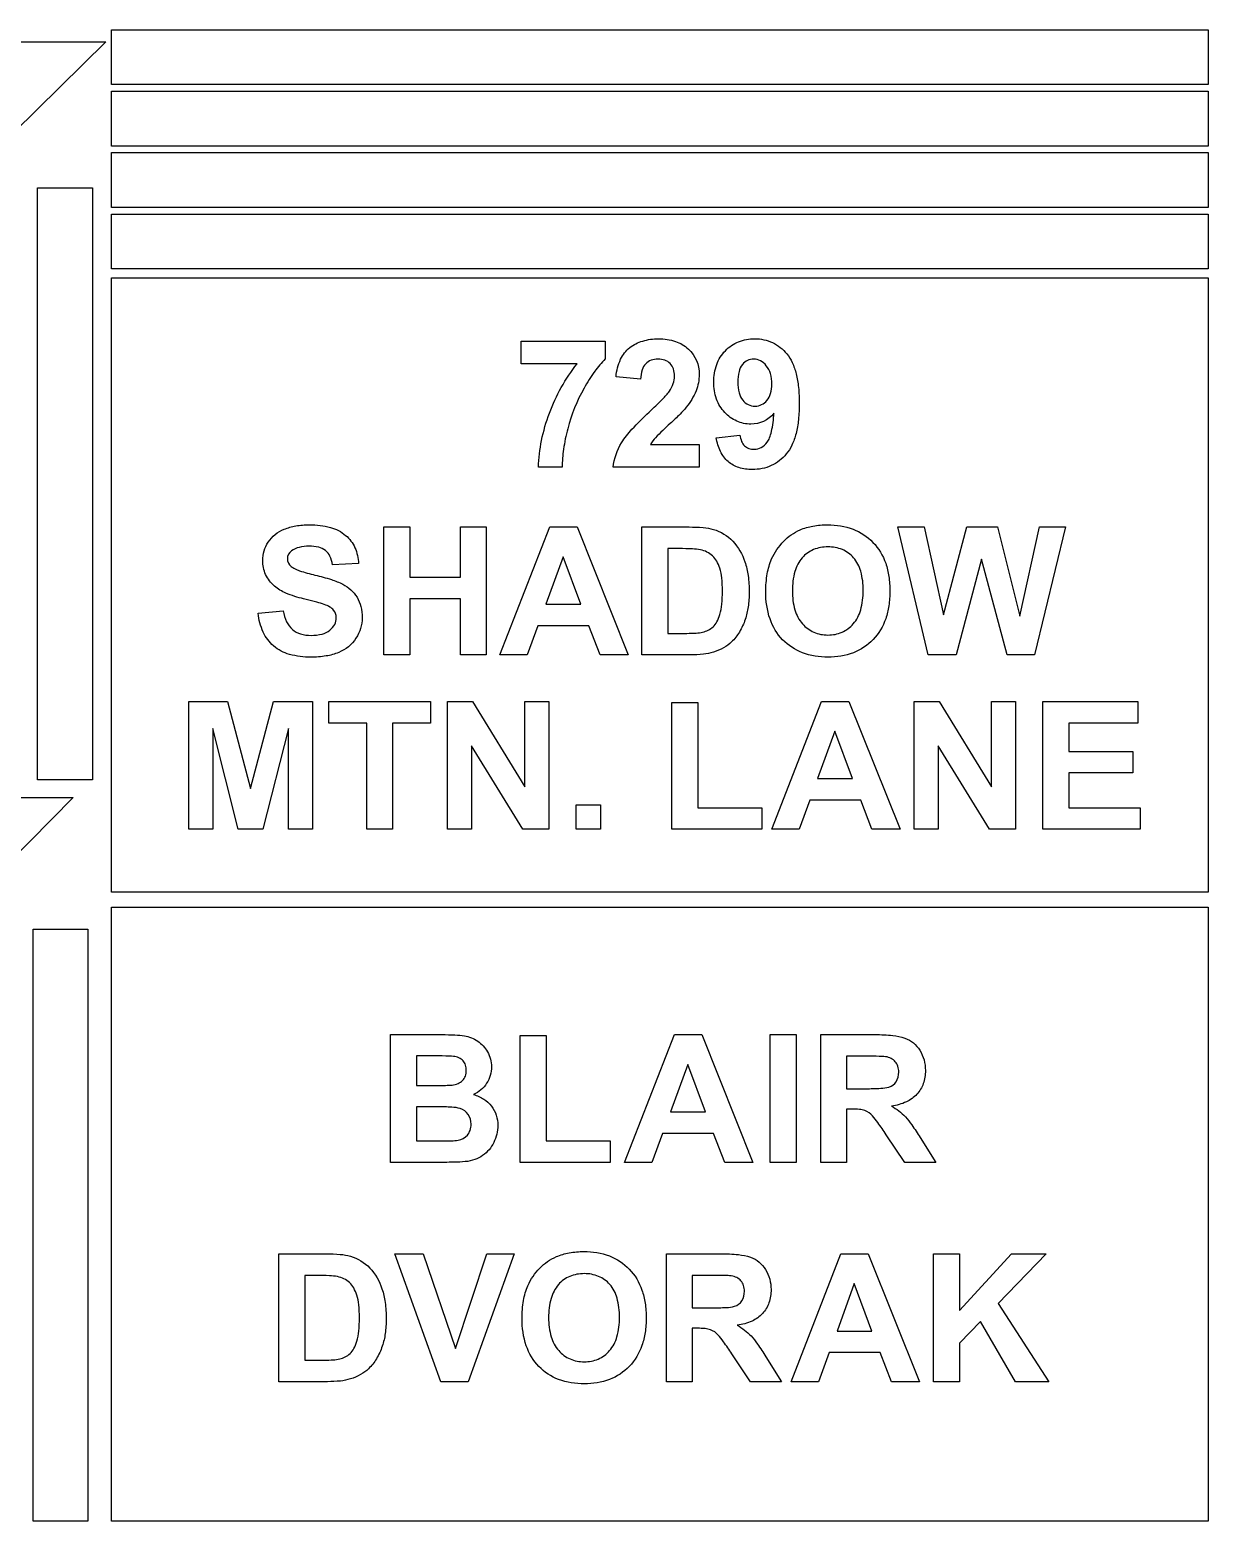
# Model space of a CAD drawing. Extents: x -22 to 58, y -5 to 29.
# Drawn here: x 31.14 to 58, y -5 to 29 of the extents above; entities that cross this region are included whole.
import ezdxf

# ---------------------------------------------------------------- set-up
doc = ezdxf.new("R2010")
doc.units = 0
doc.header["$LTSCALE"] = 100
doc.layers.add('LAYER_1', color=1, linetype='CONTINUOUS')

msp = doc.modelspace()

# ---------------------------------------------------------------- linework, layer by layer
at = {"layer": 'LAYER_1', "color": 7}
for points in [[(33.000209, 28.999998), (58.000209, 28.999998), (58.000209, 27.749998), (33.000209, 27.749998), (33.000209, 28.999998)], [(-5.497102, 28.727045), (32.877996, 28.727002), (16.126968, 12.228144), (-21.998087, 12.22814), (-5.497102, 28.727045)], [(33.000209, 27.599998), (58.000209, 27.599998), (58.000209, 26.349998), (33.000209, 26.349998), (33.000209, 27.599998)], [(33.000209, 26.199998), (58.000209, 26.199998), (58.000209, 24.949998), (33.000209, 24.949998), (33.000209, 26.199998)], [(31.317248, 25.400002), (32.567245, 25.400002), (32.567245, 11.900002), (31.317248, 11.900002), (31.317248, 25.400002)], [(33.000209, 24.799998), (58.000209, 24.799998), (58.000209, 23.549998), (33.000209, 23.549998), (33.000209, 24.799998)], [(33.000205, 23.343573), (58.000205, 23.343573), (58.000205, 9.343392), (33.000205, 9.343392), (33.000205, 23.343573)], [(-5.497102, 11.498908), (32.127996, 11.498865), (15.876968, -4.999994), (-21.998087, -4.999998), (-5.497102, 11.498908)], [(33.000217, 9.000184), (58.000198, 9.000184), (58.000198, -4.999998), (33.000217, -4.999998), (33.000217, 9.000184)], [(31.217248, 8.500002), (32.467245, 8.500002), (32.467245, -4.999998), (31.217248, -4.999998), (31.217248, 8.500002)]]:
    msp.add_lwpolyline(points, close=True, dxfattribs=at)
at = {"layer": 'LAYER_1', "color": 0}
for points in [[(42.344913, 21.384852), (42.344913, 21.903585), (44.256209, 21.903585), (44.256209, 21.498242, 0.041771), (44.017808, 21.214527, 0.027585), (43.774827, 20.829463, 0.064273), (43.402063, 19.90403, 0.028067), (43.306339, 19.439539, 0.037042), (43.275788, 19.027494), (42.736674, 19.027494, -0.04413), (42.806107, 19.63814, -0.040061), (42.986556, 20.260494, -0.079117), (43.615953, 21.384852), (42.344913, 21.384852)], [(46.398146, 19.546897), (46.398146, 19.027494), (44.438666, 19.027494, -0.11046), (44.630118, 19.585605, -0.046041), (44.866741, 19.892237, -0.021929), (45.258177, 20.284931, 0.012769), (45.563363, 20.580121, 0.038267), (45.721898, 20.762255, 0.065357), (45.80838, 20.934364, 0.082087), (45.837316, 21.104447, 0.08413), (45.812279, 21.269432, 0.114137), (45.736839, 21.391656, 0.111444), (45.617092, 21.467096, 0.087041), (45.45913, 21.492133, 0.091176), (45.302125, 21.465741, 0.108665), (45.180756, 21.386903, 0.111105), (45.099376, 21.246353, 0.065023), (45.06126, 21.036549), (44.504512, 21.092231, -0.083034), (44.607463, 21.488486, -0.12105), (44.816846, 21.754897, -0.0896), (45.112279, 21.905541, -0.074638), (45.473402, 21.955876, -0.08302), (45.858883, 21.897481, -0.107659), (46.151677, 21.722987, -0.215337), (46.398146, 21.143828, -0.094991), (46.327548, 20.769034, -0.072051), (46.104162, 20.396294, -0.026469), (45.96166, 20.23852, -0.012381), (45.738198, 20.024219, 0.020147), (45.402784, 19.701715, 0.049009), (45.288035, 19.546897), (46.398146, 19.546897)], [(46.787878, 19.701715), (47.32902, 19.761451, 0.069547), (47.365173, 19.617854, 0.103127), (47.432882, 19.517038, 0.105158), (47.52973, 19.457455, 0.086938), (47.653552, 19.43759, 0.126528), (47.81354, 19.477308, 0.106798), (47.947556, 19.596467, 0.066423), (48.003073, 19.697305, 0.038835), (48.047448, 19.840983, 0.039941), (48.10302, 20.257105, -0.229575), (47.576153, 20.011998, -0.106647), (47.25542, 20.078537, -0.099645), (46.982052, 20.277463, -0.10309), (46.794745, 20.583086, -0.087319), (46.732198, 20.968652, -0.08902), (46.79832, 21.369495, -0.105601), (46.996323, 21.684278, -0.105385), (47.295578, 21.887809, -0.097166), (47.66713, 21.955876, -0.111893), (48.071118, 21.8699, -0.110661), (48.395666, 21.612322, -0.063172), (48.52003, 21.413079, -0.048033), (48.608942, 21.158594, -0.035384), (48.662338, 20.848863, -0.026215), (48.68015, 20.48388, -0.026788), (48.661573, 20.111614, -0.036), (48.605886, 19.795237, -0.04845), (48.513155, 19.534621, -0.062847), (48.383449, 19.32964, -0.112458), (48.042263, 19.064416, -0.108879), (47.611473, 18.975897, -0.079744), (47.302283, 19.021302, -0.100062), (47.058784, 19.157852, -0.100072), (46.885652, 19.384972, -0.074404), (46.787878, 19.701715)], [(48.053477, 20.92316, 0.071854), (48.022408, 21.163524, 0.103145), (47.929228, 21.342778, 0.100831), (47.794954, 21.454883, 0.121662), (47.641331, 21.492133, 0.233651), (47.384005, 21.369912, 0.112927), (47.307028, 21.2085, 0.061708), (47.281477, 20.968652, 0.065145), (47.309403, 20.723886, 0.110362), (47.392835, 20.554478, 0.232981), (47.671213, 20.422092, 0.228315), (47.942807, 20.549058, 0.108688), (48.025886, 20.706326, 0.071505), (48.053477, 20.92316)], [(36.344657, 15.697998), (36.917709, 15.754345, 0.071108), (36.995629, 15.503726, 0.102518), (37.127516, 15.330006, 0.100653), (37.31295, 15.228834, 0.07708), (37.55391, 15.194876, 0.068225), (37.803256, 15.22501, 0.107639), (37.982327, 15.315734, 0.101357), (38.0908, 15.446096, 0.12108), (38.126957, 15.596828, 0.18303), (38.065835, 15.772676, 0.086476), (37.982839, 15.840926, 0.049984), (37.854, 15.898974, 0.017329), (37.684608, 15.949047), (37.382812, 16.026613, -0.04133), (36.980014, 16.157407, -0.079295), (36.718784, 16.315176, -0.104126), (36.517126, 16.582011, -0.10902), (36.44991, 16.901809, -0.148226), (36.576185, 17.31868, -0.150702), (36.940118, 17.614045, -0.056426), (37.202537, 17.689834, -0.043696), (37.513839, 17.715215, -0.070442), (37.995312, 17.655126, -0.108647), (38.340823, 17.474856, -0.108762), (38.552147, 17.193589, -0.09847), (38.632106, 16.83188), (38.043425, 16.806081, 0.074723), (37.983943, 16.999492, 0.111013), (37.881162, 17.129251, 0.104253), (37.725847, 17.203178, 0.064001), (37.508417, 17.227699, 0.063532), (37.279439, 17.20156, 0.094915), (37.106464, 17.122474, 0.256202), (37.012768, 16.941856, 0.233042), (37.100355, 16.764648, 0.057726), (37.175837, 16.717306, 0.029225), (37.291229, 16.669006, 0.027897), (37.641496, 16.569781, -0.021243), (38.015258, 16.466412, -0.040152), (38.277005, 16.359998, -0.135161), (38.599509, 16.06327, -0.07733), (38.686585, 15.852964, -0.061321), (38.715614, 15.598856, -0.146126), (38.57643, 15.129695, -0.157091), (38.182614, 14.80447, -0.057884), (37.896522, 14.724447, -0.041379), (37.547799, 14.697888, -0.072786), (37.05894, 14.761625, -0.106238), (36.698402, 14.953184, -0.105343), (36.46171, 15.267283, -0.082059), (36.344657, 15.697998)], [(47.917606, 16.189569, -0.043859), (47.950788, 16.599582, -0.059967), (48.050681, 16.937798, -0.087899), (48.32228, 17.337699, -0.101432), (48.699103, 17.599774, -0.055434), (48.992573, 17.686518, -0.045324), (49.327807, 17.715215, -0.093106), (49.907903, 17.61532, -0.109839), (50.359157, 17.31529, -0.110383), (50.64942, 16.837721, -0.045956), (50.721983, 16.54028, -0.037857), (50.74617, 16.203817, -0.0379), (50.722119, 15.869754, -0.045873), (50.65001, 15.574261, -0.10941), (50.361878, 15.098478, -0.109965), (49.913344, 14.79964, -0.093307), (49.335968, 14.699916, -0.092101), (48.751887, 14.799134, -0.11048), (48.301228, 15.096427, -0.109427), (48.013431, 15.568393, -0.084589), (47.917606, 16.189569)], [(45.093123, 17.665644), (46.169268, 17.665644, -0.024626), (46.489658, 17.65181, -0.045391), (46.723988, 17.609963, -0.135503), (47.163268, 17.34109, -0.109032), (47.442335, 16.869208, -0.047116), (47.513537, 16.556889, -0.034208), (47.537393, 16.17938, -0.035786), (47.514983, 15.844402, -0.046914), (47.447752, 15.558809, -0.053737), (47.315278, 15.271182, -0.064875), (47.135441, 15.04416, -0.065929), (46.955683, 14.911169, -0.050613), (46.721962, 14.811274, -0.047476), (46.49433, 14.764843, -0.029161), (46.200509, 14.749487), (45.093123, 14.749487), (45.093123, 17.665644)], [(45.68178, 17.172022), (45.68178, 15.241058), (46.121059, 15.241058, 0.018854), (46.333408, 15.247847, 0.042494), (46.477524, 15.268884, 0.124225), (46.715157, 15.389742, 0.084181), (46.800875, 15.503132, 0.049787), (46.869284, 15.67153, 0.044855), (46.913922, 15.903053, 0.027734), (46.929024, 16.205869, 0.028539), (46.913922, 16.504444, 0.049202), (46.869284, 16.724601, 0.053353), (46.797484, 16.885936, 0.070561), (46.702271, 17.007034, 0.138882), (46.429316, 17.144191, 0.039481), (46.246929, 17.16524, 0.013761), (45.945906, 17.172022), (45.68178, 17.172022)], [(48.523925, 16.209258, 0.073817), (48.581299, 15.773958, 0.109429), (48.752728, 15.458333, 0.108095), (49.012517, 15.266774, 0.104727), (49.333917, 15.203038, 0.104611), (49.65414, 15.266346, 0.109416), (49.911717, 15.456974, 0.110657), (50.080698, 15.773785, 0.071789), (50.13713, 16.217397, 0.070986), (50.082223, 16.654911, 0.110978), (49.917823, 16.965624, 0.112503), (49.661776, 17.150478, 0.100795), (49.333917, 17.212092, 0.101688), (49.004879, 17.149545, 0.111455), (48.746618, 16.962238, 0.111023), (48.579766, 16.649398, 0.071688), (48.523925, 16.209258)], [(39.364775, 6.092781), (40.530567, 6.092781, -0.013808), (40.832946, 6.085558, -0.028071), (41.047245, 6.063569, -0.109849), (41.351417, 5.943403, -0.112461), (41.574803, 5.69966, -0.136218), (41.664421, 5.358826, -0.146725), (41.554445, 4.982672, -0.146225), (41.255024, 4.726015, -0.072573), (41.490527, 4.621207, -0.087063), (41.664421, 4.461912, -0.169433), (41.807689, 4.02194, -0.116295), (41.71535, 3.634923, -0.127463), (41.462775, 3.334833, -0.06888), (41.284031, 3.244183, -0.056326), (41.067627, 3.196313, -0.016476), (40.816652, 3.183667, -0.00498), (40.357417, 3.176624), (39.364775, 3.176624), (39.364775, 6.092781)], [(49.16891, 3.176624), (49.16891, 6.092781), (50.408705, 6.092781, -0.028458), (50.812088, 6.073002, -0.058073), (51.08765, 6.014026, -0.168533), (51.427146, 5.734959, -0.14464), (51.554114, 5.275294, -0.085948), (51.505818, 4.975541, -0.099039), (51.361275, 4.732817, -0.100863), (51.120585, 4.55891, -0.073544), (50.78417, 4.46394, -0.072885), (51.099893, 4.218833, -0.032269), (51.245604, 4.033898, -0.014893), (51.434614, 3.745592), (51.791056, 3.176624), (51.086981, 3.176624), (50.66128, 3.811463, 0.00917), (50.47022, 4.088564, 0.028895), (50.350973, 4.239884, 0.119331), (50.173768, 4.361412, 0.054897), (50.052919, 4.385866, 0.026934), (49.877063, 4.394015), (49.75826, 4.394015), (49.75826, 3.176624), (49.16891, 3.176624)], [(39.954127, 5.607322), (39.954127, 4.933101), (40.33978, 4.933101, 0.005706), (40.618826, 4.935646, 0.020808), (40.767509, 4.943294, 0.074603), (40.902373, 4.977912, 0.09445), (41.005142, 5.047184, 0.107876), (41.069905, 5.147492, 0.090767), (41.09137, 5.275294, 0.081277), (41.072955, 5.398029, 0.100754), (41.017363, 5.495294, 0.104526), (40.924181, 5.563009, 0.078204), (40.795363, 5.597128, 0.019529), (40.62578, 5.604776, 0.004828), (40.292241, 5.607322), (39.954127, 5.607322)], [(49.75826, 4.859785), (50.193457, 4.859785, 0.015879), (50.5377, 4.86852, 0.056411), (50.723048, 4.895081, 0.166097), (50.888032, 5.018663, 0.151792), (50.947795, 5.237274, 0.080619), (50.928016, 5.37035, 0.099282), (50.869035, 5.474912, 0.096425), (50.774311, 5.548835, 0.077197), (50.647009, 5.58966, 0.02119), (50.503923, 5.596702, 0.005373), (50.217228, 5.59916), (49.75826, 5.59916), (49.75826, 4.859785)], [(39.954127, 4.44764), (39.954127, 3.668195), (40.498657, 3.668195, 0.010279), (40.758947, 3.672443, 0.036864), (40.902638, 3.685856, 0.171227), (41.116505, 3.80194, 0.102342), (41.178544, 3.910326, 0.081005), (41.199342, 4.049766, 0.154879), (41.135524, 4.272463, 0.161273), (40.951516, 4.406231, 0.058137), (40.760731, 4.437372, 0.019025), (40.429398, 4.44764), (39.954127, 4.44764)], [(36.819957, 1.096352), (37.896103, 1.096352, -0.024626), (38.216495, 1.082518, -0.045393), (38.450823, 1.040672, -0.13551), (38.890103, 0.771798, -0.109038), (39.16917, 0.299916, -0.047114), (39.240371, -0.012405, -0.034208), (39.264228, -0.389915, -0.035785), (39.241819, -0.72489, -0.046921), (39.174587, -1.010483, -0.05374), (39.042114, -1.298111, -0.064877), (38.862275, -1.525131, -0.065931), (38.682521, -1.658122, -0.050616), (38.448795, -1.758017, -0.047474), (38.221167, -1.804451, -0.029164), (37.927346, -1.819809), (36.819957, -1.819809), (36.819957, 1.096352)], [(42.361646, -0.379722, -0.04386), (42.394829, 0.03029, -0.059965), (42.494724, 0.368506, -0.087896), (42.766318, 0.768408, -0.10143), (43.143142, 1.030483, -0.055432), (43.436616, 1.117227, -0.045324), (43.771846, 1.145923, -0.093107), (44.351943, 1.046028, -0.109838), (44.803198, 0.745998, -0.110384), (45.093463, 0.268429, -0.045956), (45.166026, -0.029012, -0.037857), (45.190213, -0.365474, -0.037901), (45.166162, -0.699538, -0.045873), (45.094052, -0.99503, -0.109409), (44.805917, -1.470813, -0.109969), (44.357387, -1.769652, -0.093306), (43.780012, -1.869376, -0.092101), (43.19593, -1.770158, -0.11048), (42.745271, -1.472863, -0.109426), (42.457472, -1.000899, -0.08459), (42.361646, -0.379722)], [(45.651232, -1.819809), (45.651232, 1.096352), (46.891032, 1.096352, -0.028459), (47.294413, 1.076573, -0.05808), (47.569973, 1.017592, -0.168548), (47.909468, 0.738526, -0.144652), (48.036437, 0.278865, -0.085946), (47.988142, -0.020888, -0.099044), (47.843599, -0.263612, -0.100865), (47.60291, -0.43752, -0.073548), (47.266492, -0.53249, -0.072881), (47.582217, -0.777597, -0.032268), (47.727929, -0.962531, -0.014894), (47.916941, -1.250837), (48.273382, -1.819809), (47.569307, -1.819809), (47.143606, -1.184966, 0.009172), (46.952546, -0.907866, 0.028881), (46.833299, -0.756545, 0.119304), (46.656095, -0.635017, 0.054898), (46.535244, -0.610565, 0.026929), (46.359389, -0.602419), (46.240582, -0.602419), (46.240582, -1.819809), (45.651232, -1.819809)], [(37.408614, 0.602727), (37.408614, -1.328234), (37.847893, -1.328234, 0.018854), (38.060244, -1.321444, 0.042497), (38.204359, -1.300408, 0.124223), (38.441992, -1.179549, 0.084173), (38.527712, -1.066159, 0.049792), (38.596123, -0.897762, 0.044849), (38.640757, -0.666238, 0.027732), (38.655859, -0.363423, 0.028538), (38.640757, -0.064848, 0.049196), (38.596123, 0.155309, 0.053357), (38.524321, 0.316644, 0.070557), (38.429106, 0.437742, 0.138881), (38.15615, 0.574899, 0.039483), (37.973763, 0.595947, 0.013758), (37.672741, 0.602727), (37.408614, 0.602727)], [(42.967964, -0.360033, 0.073817), (43.025338, -0.795334, 0.109428), (43.196768, -1.110959, 0.108095), (43.456558, -1.302517, 0.104727), (43.777957, -1.366253, 0.104611), (44.098182, -1.302945, 0.10942), (44.355756, -1.112316, 0.110659), (44.524742, -0.795506, 0.071791), (44.581174, -0.351895, 0.070988), (44.526266, 0.085621, 0.110974), (44.361866, 0.396333, 0.112503), (44.105818, 0.581187, 0.100796), (43.777957, 0.642802, 0.10169), (43.448922, 0.580254, 0.111455), (43.190662, 0.392944, 0.111028), (43.023806, 0.080106, 0.07169), (42.967964, -0.360033)], [(46.240582, -0.136644), (46.675784, -0.136644, 0.015878), (47.020024, -0.12791, 0.056424), (47.20537, -0.101348, 0.166088), (47.370359, 0.022231, 0.151779), (47.430118, 0.240845, 0.080616), (47.41034, 0.373921, 0.099274), (47.351363, 0.478483, 0.096427), (47.256636, 0.552404, 0.077179), (47.129335, 0.593231, 0.021191), (46.986247, 0.60027, 0.005369), (46.699552, 0.602727), (46.240582, 0.602727), (46.240582, -0.136644)]]:
    msp.add_lwpolyline(points, format="xyb", close=True, dxfattribs=at)
for points in [[(39.212603, 14.749487), (39.212603, 17.665644), (39.801953, 17.665644), (39.801953, 16.518184), (40.9555, 16.518184), (40.9555, 17.665644), (41.544157, 17.665644), (41.544157, 14.749487), (40.9555, 14.749487), (40.9555, 16.024581), (39.801953, 16.024581), (39.801953, 14.749487), (39.212603, 14.749487)], [(44.782816, 14.749487), (44.141889, 14.749487), (43.88726, 15.412152), (42.721496, 15.412152), (42.481142, 14.749487), (41.856492, 14.749487), (42.992402, 17.665644), (43.614996, 17.665644), (44.782816, 14.749487)], [(51.619312, 14.749487), (50.923374, 17.665644), (51.525638, 17.665644), (51.965587, 15.662699), (52.498587, 17.665644), (53.198582, 17.665644), (53.709842, 15.628738), (54.157284, 17.665644), (54.750024, 17.665644), (54.041866, 14.749487), (53.417217, 14.749487), (52.8367, 16.929637), (52.257539, 14.749487), (51.619312, 14.749487)], [(43.698528, 15.903058), (43.296575, 16.985317), (42.902784, 15.903058), (43.698528, 15.903058)], [(34.765056, 10.77429), (34.765056, 13.690447), (35.646335, 13.690447), (36.175256, 11.701085), (36.698067, 13.690447), (37.581402, 13.690447), (37.581402, 10.77429), (37.034818, 10.77429), (37.034818, 13.06988), (36.455662, 10.77429), (35.888745, 10.77429), (35.311614, 13.06988), (35.311614, 10.77429), (34.765056, 10.77429)], [(38.822535, 10.77429), (38.822535, 13.196826), (37.957532, 13.196826), (37.957532, 13.690447), (40.274839, 13.690447), (40.274839, 13.196826), (39.411863, 13.196826), (39.411863, 10.77429), (38.822535, 10.77429)], [(40.660488, 10.77429), (40.660488, 13.690447), (41.233539, 13.690447), (42.427153, 11.74316), (42.427153, 13.690447), (42.974382, 13.690447), (42.974382, 10.77429), (42.383005, 10.77429), (41.207717, 12.676066), (41.207717, 10.77429), (40.660488, 10.77429)], [(45.776264, 10.77429), (45.776264, 13.666676), (46.364945, 13.666676), (46.364945, 11.26586), (47.828775, 11.26586), (47.828775, 10.77429), (45.776264, 10.77429)], [(50.978674, 10.77429), (50.337748, 10.77429), (50.083123, 11.436955), (48.917359, 11.436955), (48.677, 10.77429), (48.052355, 10.77429), (49.18826, 13.690447), (49.810859, 13.690447), (50.978674, 10.77429)], [(51.296453, 10.77429), (51.296453, 13.690447), (51.8695, 13.690447), (53.063118, 11.74316), (53.063118, 13.690447), (53.610342, 13.690447), (53.610342, 10.77429), (53.018964, 10.77429), (51.843677, 12.676066), (51.843677, 10.77429), (51.296453, 10.77429)], [(54.232962, 10.77429), (54.232962, 13.690447), (56.39478, 13.690447), (56.39478, 13.196826), (54.821623, 13.196826), (54.821623, 12.550455), (56.285473, 12.550455), (56.285473, 12.059577), (54.821623, 12.059577), (54.821623, 11.26586), (56.450462, 11.26586), (56.450462, 10.77429), (54.232962, 10.77429)], [(49.894389, 11.92786), (49.492434, 13.01012), (49.098642, 11.92786), (49.894389, 11.92786)], [(43.592921, 10.77429), (43.592921, 11.333066), (44.151721, 11.333066), (44.151721, 10.77429), (43.592921, 10.77429)], [(42.320981, 3.176624), (42.320981, 6.06901), (42.909662, 6.06901), (42.909662, 3.668195), (44.373488, 3.668195), (44.373488, 3.176624), (42.320981, 3.176624)], [(47.623387, 3.176624), (46.982462, 3.176624), (46.727835, 3.83929), (45.562071, 3.83929), (45.321713, 3.176624), (44.697067, 3.176624), (45.832973, 6.092781), (46.455571, 6.092781), (47.623387, 3.176624)], [(48.017393, 3.176624), (48.017393, 6.092781), (48.606052, 6.092781), (48.606052, 3.176624), (48.017393, 3.176624)], [(46.539103, 4.330195), (46.137146, 5.412455), (45.743359, 4.330195), (46.539103, 4.330195)], [(40.507417, -1.819809), (39.465205, 1.096352), (40.104103, 1.096352), (40.841445, -1.06208), (41.555737, 1.096352), (42.180382, 1.096352), (41.136123, -1.819809), (40.507417, -1.819809)], [(51.421441, -1.819809), (50.780516, -1.819809), (50.525889, -1.15714), (49.360127, -1.15714), (49.119768, -1.819809), (48.495123, -1.819809), (49.631028, 1.096352), (50.253627, 1.096352), (51.421441, -1.819809)], [(51.741248, -1.819809), (51.741248, 1.096352), (52.329906, 1.096352), (52.329906, -0.198434), (53.519464, 1.096352), (54.311127, 1.096352), (53.213237, -0.039556), (54.370866, -1.819809), (53.609082, -1.819809), (52.807898, -0.451009), (52.329906, -0.938502), (52.329906, -1.819809), (51.741248, -1.819809)], [(50.337157, -0.666234), (49.9352, 0.416022), (49.54141, -0.666234), (50.337157, -0.666234)]]:
    msp.add_lwpolyline(points, close=True, dxfattribs=at)

doc.saveas('drawing.dxf')
